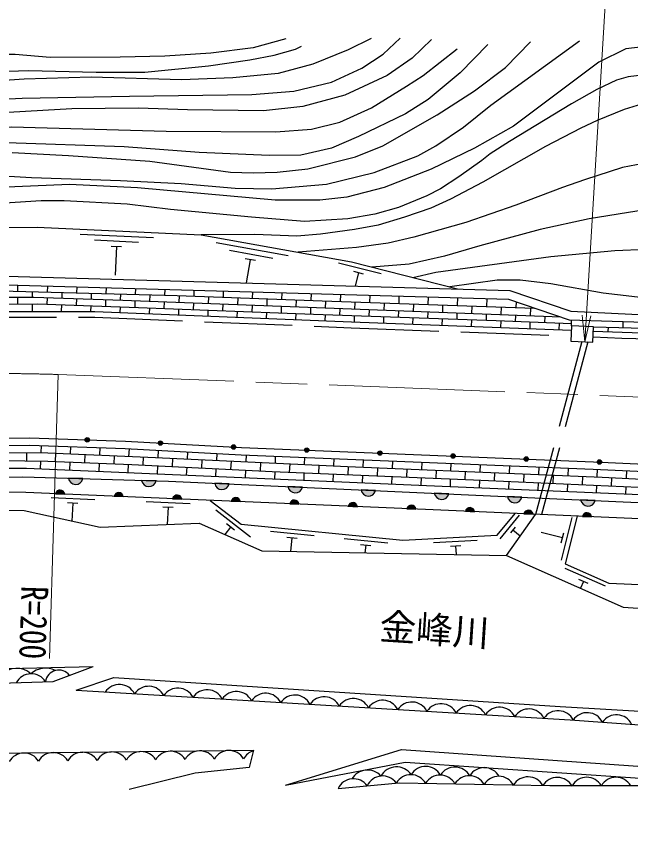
# Model space of a CAD drawing. Units: millimetres at full size, sheet at 1:1000; details may follow other scales. Extents: x 40000 to 680000, y 20000 to 380000.
# Drawn here: x 206101 to 248040, y 259348 to 315024 of the extents above; entities that cross this region are included whole.
import ezdxf
from ezdxf.enums import TextEntityAlignment as Align

# ---------------------------------------------------------------- set-up
doc = ezdxf.new("R2010")
doc.units = ezdxf.units.MM
doc.header["$LTSCALE"] = 1000
doc.linetypes.add('CHAIN', pattern=[18.5, 12, -1.5, 3.5, -1.5])
doc.linetypes.add('DASHED', pattern=[7.5, 6, -1.5])
for name, color, linetype, lineweight in [('M-BGD', 7, 'Continuous', 25), ('M-BMK', 2, 'CHAIN', 13), ('M-STR-HTXT', 7, 'Continuous', 13)]:
    doc.layers.add(name, color=color, linetype=linetype, lineweight=lineweight)
doc.layers.add('M-BMK-HTXT', color=7, linetype='Continuous')
doc.styles.add('ＭＳ ゴシック', font='')
doc.styles.get('ＭＳ ゴシック').set_extended_font_data('MS Gothic')

# ---------------------------------------------------------------- blocks, each defined once
blk = doc.blocks.new('open_arrow')
at = {"color": 0, "linetype": 'Continuous', "lineweight": -2}
blk.add_lwpolyline([(7.5, 1.25), (0, 0), (7.5, -1.25)], dxfattribs=at)

msp = doc.modelspace()

# ---------------------------------------------------------------- hatches: boundary and pattern name
at = {"layer": 'M-BGD'}
for points in [[(210792, 286111, -0.41421), (210948, 286255, -0.41421), (211092, 286100, -1)], [(215787, 285891, -0.41421), (215945, 286032, -0.41421), (216087, 285875, -1)], [(220780, 285625, -0.41421), (220938, 285766, -0.41421), (221080, 285609, -1)], [(225776, 285413, -0.41421), (225932, 285557, -0.41421), (226075, 285401, -1)], [(230772, 285210, -0.41421), (230928, 285354, -0.41421), (231071, 285198, -1)], [(235767, 285007, -0.41421), (235923, 285150, -0.41421), (236067, 284994, -1)], [(240763, 284804, -0.41421), (240919, 284947, -0.41421), (241063, 284791, -1)], [(245759, 284599, -0.41421), (245916, 284742, -0.41421), (246059, 284585, -1)], [(210646, 283454, -0.82183), (209656, 283484)], [(215644, 283305, -0.82183), (214654, 283334)], [(220640, 283093, -0.82183), (219650, 283137)], [(225635, 282867, -0.82183), (224645, 282912)], [(209406, 282402), (208781, 282429, -0.84072)], [(213402, 282230), (212777, 282257, -0.84072)], [(217399, 282058), (216773, 282085, -0.84072)], [(230629, 282642, -0.82183), (229640, 282687)], [(235624, 282416, -0.82183), (234635, 282461)], [(221395, 281885), (220770, 281912, -0.84072)], [(225391, 281713), (224766, 281740, -0.84072)], [(229387, 281541), (228762, 281568, -0.84072)], [(240619, 282188, -0.82183), (239629, 282233)], [(245614, 281959, -0.82183), (244624, 282005)], [(233384, 281369), (232759, 281396, -0.84072)], [(237380, 281197), (236755, 281224, -0.84072)], [(241376, 281025), (240751, 281052, -0.84072)], [(245373, 280853), (244747, 280880, -0.84072)]]:
    msp.add_hatch(color=256, dxfattribs=at).paths.add_polyline_path(points)

# ---------------------------------------------------------------- linework, layer by layer
for p, q in [((215461, 299902), (210466, 300135)), ((214445, 299589), (211448, 299728)), ((224663, 298672), (219742, 299560)), ((213280, 299283), (212580, 299315)), ((212930, 299299), (212846, 297340)), ((223615, 298495), (220662, 299028)), ((222419, 298345), (221730, 298469)), ((222075, 298407), (221788, 296821)), ((230997, 297434), (228090, 298175)), ((229809, 297427), (229130, 297600)), ((229469, 297514), (229239, 296610)), ((206183, 296662), (206184, 296253)), ((207185, 296226), (207186, 295823)), ((208233, 296604), (208218, 296198)), ((210232, 296547), (210217, 296144)), ((212231, 296491), (212216, 296090)), ((214230, 296434), (214216, 296036)), ((216230, 296378), (216215, 295982)), ((218229, 296321), (218214, 295916)), ((220229, 296265), (220213, 295842)), ((222228, 296208), (222211, 295767)), ((206186, 295823), (206187, 295395)), ((208202, 295794), (208187, 295375)), ((209217, 296171), (209202, 295762)), ((210201, 295731), (210185, 295301)), ((211217, 296117), (211201, 295699)), ((212200, 295667), (212184, 295226)), ((213216, 296063), (213200, 295635)), ((215216, 296009), (215199, 295558)), ((217215, 295954), (217197, 295479)), ((219214, 295879), (219196, 295401)), ((221212, 295804), (221194, 295322)), ((223211, 295730), (223192, 295243)), ((224227, 296152), (224210, 295692)), ((225209, 295655), (225191, 295165)), ((226227, 296095), (226209, 295618)), ((228223, 296039), (228206, 295548)), ((230223, 295982), (230205, 295480)), ((232222, 295926), (232204, 295413)), ((234221, 295869), (234202, 295345)), ((236220, 295813), (236201, 295278)), ((238220, 295756), (238200, 295210)), ((207187, 295398), (207189, 294878)), ((209186, 295338), (209169, 294877)), ((211185, 295263), (211170, 294877)), ((213183, 295189), (213169, 294807)), ((214199, 295597), (214183, 295151)), ((215182, 295114), (215167, 294726)), ((216198, 295518), (216181, 295076)), ((218196, 295440), (218180, 295001)), ((220195, 295361), (220178, 294926)), ((222193, 295283), (222177, 294851)), ((224192, 295204), (224176, 294776)), ((226190, 295126), (226174, 294701)), ((227206, 295581), (227189, 295088)), ((229205, 295514), (229187, 295013)), ((231204, 295446), (231186, 294937)), ((233203, 295379), (233184, 294862)), ((235202, 295312), (235183, 294787)), ((237201, 295244), (237182, 294711)), ((239204, 295177), (239182, 294636)), ((240219, 295533), (240203, 295143)), ((241203, 295109), (241181, 294560)), ((217181, 295039), (217166, 294644)), ((219179, 294964), (219164, 294563)), ((221178, 294889), (221162, 294482)), ((223176, 294813), (223161, 294400)), ((225175, 294738), (225159, 294319)), ((227174, 294665), (227158, 294238)), ((228188, 295051), (228173, 294629)), ((229172, 294593), (229157, 294157)), ((230187, 294975), (230172, 294557)), ((232185, 294900), (232170, 294486)), ((234184, 294824), (234169, 294414)), ((236182, 294749), (236168, 294342)), ((238181, 294673), (238166, 294271)), ((240181, 294598), (240165, 294193)), ((231171, 294521), (231155, 294080)), ((233170, 294450), (233154, 294004)), ((235168, 294378), (235152, 293928)), ((237167, 294307), (237151, 293851)), ((239166, 294233), (239147, 293775)), ((241164, 294153), (241146, 293698)), ((242180, 294523), (242163, 294112)), ((243163, 294072), (243144, 293622)), ((243180, 294514), (243179, 294485)), ((243998, 293889), (244010, 294284)), ((247507, 294182), (247496, 293778)), ((246497, 293805), (246488, 293494)), ((207799, 285721), (207780, 285224)), ((209797, 285647), (209779, 285154)), ((206801, 285227), (206803, 284665)), ((208780, 285199), (208759, 284626)), ((210778, 285108), (210758, 284550)), ((211796, 285574), (211777, 285063)), ((213794, 285496), (213767, 284973)), ((215792, 285390), (215765, 284882)), ((217789, 285283), (217763, 284789)), ((219786, 285177), (219760, 284697)), ((221783, 285075), (221764, 284603)), ((207759, 284652), (207740, 284125)), ((209758, 284588), (209738, 284039)), ((211757, 284512), (211736, 283953)), ((212776, 285018), (212756, 284474)), ((214766, 284928), (214737, 284389)), ((216764, 284836), (216734, 284286)), ((218761, 284743), (218732, 284182)), ((220759, 284650), (220729, 284079)), ((222763, 284557), (222739, 283975)), ((223782, 284994), (223762, 284510)), ((225780, 284912), (225760, 284417)), ((227778, 284831), (227758, 284325)), ((229777, 284750), (229756, 284237)), ((231775, 284669), (231754, 284155)), ((233773, 284587), (233753, 284072)), ((213738, 284437), (213708, 283868)), ((215736, 284337), (215706, 283782)), ((217733, 284234), (217704, 283696)), ((219730, 284130), (219703, 283610)), ((221741, 284026), (221720, 283523)), ((224761, 284464), (224737, 283885)), ((226759, 284371), (226736, 283804)), ((228757, 284278), (228734, 283723)), ((230755, 284196), (230733, 283643)), ((232753, 284114), (232731, 283562)), ((234752, 284031), (234729, 283481)), ((235772, 284506), (235751, 283990)), ((237770, 284425), (237749, 283908)), ((239768, 284344), (239747, 283825)), ((241767, 284262), (241746, 283743)), ((243765, 284181), (243744, 283661)), ((245763, 284098), (245739, 283578)), ((247761, 284006), (247737, 283481)), ((210646, 283454), (209656, 283484)), ((223738, 283925), (223718, 283437)), ((225737, 283844), (225717, 283351)), ((227735, 283764), (227715, 283265)), ((229733, 283683), (229713, 283179)), ((231732, 283602), (231711, 283092)), ((233730, 283522), (233709, 283006)), ((235728, 283441), (235707, 282920)), ((236750, 283949), (236728, 283401)), ((238748, 283867), (238726, 283313)), ((240747, 283784), (240724, 283222)), ((242745, 283702), (242722, 283131)), ((244743, 283619), (244720, 283040)), ((246738, 283531), (246711, 282950)), ((215644, 283305), (214654, 283334)), ((220640, 283093), (219650, 283137)), ((225635, 282867), (224645, 282912)), ((237727, 283358), (237705, 282834)), ((239725, 283267), (239704, 282748)), ((241723, 283177), (241702, 282663)), ((243721, 283086), (243700, 282577)), ((245712, 282995), (245689, 282491)), ((247710, 282904), (247687, 282405)), ((208781, 282429), (209406, 282402)), ((230629, 282642), (229640, 282687)), ((235624, 282416), (234635, 282461)), ((211466, 282013), (208469, 282142)), ((210304, 281763), (209605, 281793)), ((209955, 281778), (209902, 280557)), ((212777, 282257), (213402, 282230)), ((217969, 281733), (214972, 281862)), ((216773, 282085), (217399, 282058)), ((220770, 281912), (221395, 281885)), ((224766, 281740), (225391, 281713)), ((240619, 282188), (239629, 282233)), ((245614, 281959), (244624, 282005)), ((216808, 281483), (216108, 281513)), ((216458, 281498), (216407, 280320)), ((222098, 279468), (219722, 281300)), ((228762, 281568), (229387, 281541)), ((232759, 281396), (233384, 281369)), ((236755, 281224), (237380, 281197)), ((240438, 280954), (239100, 279336)), ((240751, 281052), (241376, 281025)), ((243319, 277888), (244043, 280799)), ((244747, 280880), (245373, 280853)), ((220727, 280146), (220331, 279633)), ((221004, 279933), (220449, 280360)), ((240156, 280143), (239844, 279765)), ((226439, 279555), (223454, 279851)), ((240000, 279954), (240500, 279541)), ((243390, 279416), (241934, 279778)), ((243305, 279076), (243474, 279756)), ((225265, 279370), (224568, 279439)), ((224917, 279405), (224825, 278484)), ((231473, 279055), (228488, 279352)), ((237571, 279224), (234575, 279065)), ((230299, 278870), (229603, 278939)), ((229951, 278905), (229900, 278389)), ((236438, 278863), (235739, 278826)), ((236089, 278845), (236119, 278273)), ((246311, 276105), (243568, 277319)), ((245138, 276296), (244498, 276579)), ((244818, 276437), (244610, 275966)), ((189612, 264513), (222288, 264914))]:
    msp.add_line(p, q, dxfattribs=at)
at = {"layer": 'M-BGD', "linetype": 'DASHED'}
for p, q in [((244707, 292811), (241549, 281018)), ((245117, 292796), (241959, 281000))]:
    msp.add_line(p, q, dxfattribs=at)
at = {"layer": 'M-BGD'}
for points in [[(146866, 309313), (154524, 308688), (161041, 308223), (174239, 306693), (175922, 306614), (179268, 306830), (182799, 307313), (186597, 307971), (190616, 308445), (194665, 308852), (206491, 309431), (213833, 309577), (222185, 309677), (225046, 309918), (227618, 310524), (229688, 311475), (231151, 312436), (232310, 313526)], [(230321, 313500), (228764, 312727), (226331, 311760), (223979, 311119), (220889, 310823), (217388, 310681), (211203, 310875), (206640, 310725), (195205, 309953), (187377, 309196), (180007, 308268), (174221, 307669), (172737, 307669), (170960, 307697), (167288, 308072), (160836, 308919), (154137, 309867), (150890, 310494)], [(224497, 313492), (222262, 312879), (219386, 312517), (216229, 312313), (213201, 312233), (208423, 312223), (206026, 312415), (201943, 312415), (198458, 312282), (188144, 311439), (178803, 310549), (176297, 310290), (167872, 310304), (163482, 310631), (159417, 311080)], [(238291, 313095), (236400, 311154), (234219, 309341), (232673, 308358), (229462, 306817), (227612, 306030), (225528, 305553), (223365, 305528), (218580, 305723), (213465, 306110), (205436, 306382), (200959, 306216), (197633, 306059), (195652, 305941), (192970, 305435), (188207, 304360), (183493, 303561), (178985, 302917), (172632, 302923), (168829, 303174), (164525, 303517), (158275, 304069), (150372, 304930)], [(250078, 313075), (247711, 312814), (245856, 311888), (240047, 307533), (237384, 306019), (234418, 304585), (231206, 303337), (228655, 302668), (226818, 302466), (223777, 302466), (214381, 303311), (209740, 303535), (206009, 303387), (201611, 303171), (195869, 302357), (190775, 301502), (188305, 300998), (182790, 300370), (177996, 300178), (171941, 300178), (165187, 300373), (158938, 300373), (150464, 300435)], [(154151, 311124), (156200, 310509), (159526, 310112), (163120, 309790), (167909, 309371), (173936, 309136), (175256, 309123), (180043, 309356), (190648, 310552), (194432, 310868), (200186, 311097), (206936, 311316), (211563, 311203), (214883, 311203), (219221, 311636), (222039, 312045), (223695, 312376), (225163, 312780), (225562, 312987)], [(234449, 313443), (233114, 312165), (231416, 310983), (228535, 309629), (225654, 308867), (222967, 308572), (217797, 308639), (214438, 308748), (209900, 308710), (204724, 308414), (200243, 308414), (195190, 307741), (191109, 306962), (186798, 306058), (177167, 304817), (174510, 304654), (171727, 304922), (165358, 306097), (160726, 306665), (155069, 307047)], [(157352, 301485), (163364, 301227), (171374, 300801), (175810, 300985), (180160, 301392), (184830, 302177), (189700, 302829), (194221, 303676), (197684, 304188), (200068, 304340), (202837, 304266), (207127, 304026), (213211, 303820), (217365, 303616), (221043, 303293), (223553, 303244), (227268, 303566), (230526, 304366), (233511, 305502), (234734, 306180), (236624, 307447), (238496, 308963), (244543, 313346)], [(205809, 305732), (209665, 305517), (215220, 305143), (220727, 304381), (222262, 304339), (223916, 304393), (226004, 304616), (229261, 305429), (231113, 306179), (234821, 308288), (237387, 309942), (239499, 311539), (241205, 313271)], [(151364, 305796), (171793, 303780), (177160, 303780), (179478, 303901), (182904, 304468), (186685, 305260), (189911, 305835), (194170, 306762), (198815, 307378), (205773, 307469), (216339, 307186), (223810, 307141), (226249, 307321), (228190, 307794), (230340, 308768), (232729, 310264), (233873, 310982), (236192, 312800)], [(250347, 311191), (247870, 310892), (247073, 310654), (245727, 310016), (244008, 309059), (239761, 306467), (238450, 305634), (237872, 305186), (236315, 304064), (235053, 303241), (234130, 302766), (232181, 301974), (230582, 301511), (228731, 301196), (225779, 301013), (222159, 301319), (216634, 301843), (213676, 302208), (209360, 302414), (207791, 302414), (200345, 301945)], [(266564, 297477), (265370, 298851), (261777, 303431), (258955, 306089), (255959, 308114), (254322, 308723), (252026, 309202), (251088, 309280), (248485, 308931), (247596, 308651), (245749, 307916), (244632, 307391), (242224, 306145), (237958, 303706), (235738, 302528), (234403, 301926), (232589, 301306), (230803, 300772), (229184, 300456), (226858, 300153), (225240, 300022), (222380, 300125), (218716, 300111)], [(266386, 296686), (264807, 298057), (262175, 300647), (259500, 302759), (256881, 304021), (254304, 304778), (252447, 305083), (249860, 305145), (247486, 304699), (244892, 303860), (243374, 303325), (240198, 302126), (236790, 300943), (233232, 299952), (231486, 299531), (229328, 299236), (225344, 298915)], [(266112, 295471), (263938, 297176), (260930, 299561), (259327, 300514), (257568, 301267), (255667, 301846), (253887, 302097), (252290, 302167), (248470, 301713), (245206, 301186), (241871, 300478), (237733, 299351), (235335, 298635), (232914, 298093), (230371, 297903)], [(179023, 296211), (188930, 299182), (200996, 300575), (207528, 300632), (218716, 300111), (228977, 298259), (236207, 296414)], [(233162, 297191), (234729, 297549), (242595, 298626), (246957, 299028), (249128, 299120), (253437, 298852), (257019, 298267), (260328, 297262), (263545, 295764), (265069, 294846)], [(147332, 290890), (167953, 295184), (179275, 296235), (197414, 297510), (239800, 296312), (243948, 294885), (254132, 294389), (259277, 295073), (282276, 294171), (315447, 292962), (355496, 291412), (363889, 291203), (367724, 290541)], [(147454, 290303), (168042, 294590), (179324, 295637), (197427, 296909), (239691, 295715), (243834, 294289), (254149, 293988), (259295, 294672), (282261, 293771), (315432, 292562), (355483, 291012), (363850, 290804), (367676, 290143)], [(257065, 294779), (256153, 295115), (254105, 295488), (249479, 295733), (246172, 296115), (242584, 296752), (240503, 297003), (238929, 297003), (235686, 296547)], [(158985, 292704), (169590, 293850), (177093, 294679), (182705, 295392), (187204, 295808), (191687, 296089), (196184, 296317), (200140, 296326), (205879, 296261), (217086, 295958), (226977, 295589), (241479, 295100)], [(243276, 294481), (226000, 295133), (213362, 295630), (207290, 295823), (199236, 295823), (193353, 295619), (185942, 295152), (178247, 294316), (167607, 293090), (151921, 291233)], [(147454, 290303), (159377, 291601), (168961, 292701), (174994, 293341), (180964, 294139), (186605, 294660), (194527, 295220), (199285, 295372), (207537, 295399), (214441, 295142), (226382, 294693), (238851, 294246), (244002, 294038)], [(69716, 288009), (75184, 286454), (83006, 285004), (90397, 284193), (101632, 284378), (114235, 285149), (134290, 287769), (147519, 289894), (160852, 291382), (174925, 292934), (183801, 293820), (191130, 294375), (196325, 294636), (202836, 294879), (211458, 294876), (228971, 294164), (243987, 293590)], [(245486, 293532), (247456, 293457), (262982, 292925), (281627, 292267), (312458, 291139), (351676, 289612), (359928, 289219), (367455, 288311)], [(245497, 293832), (260134, 293433), (269524, 293080), (280269, 292698), (295351, 292168), (310632, 291606), (327310, 290955), (345426, 290304), (355222, 289946), (360201, 289645), (363176, 289386), (367509, 288760)], [(66912, 278644), (74455, 276997), (84517, 275445), (90726, 275070), (99133, 275130), (109296, 275791), (119216, 276887), (141134, 279960), (172373, 283858), (178765, 284729), (187189, 285574), (194606, 286081), (200988, 286228), (207007, 286250), (213547, 286010), (221468, 285588), (245491, 284611), (267984, 283569), (293065, 282471), (311835, 281666), (332908, 280708), (358320, 279658), (364355, 279460), (366375, 279360)], [(66768, 278163), (74364, 276505), (84464, 274947), (90713, 274570), (99151, 274630), (109340, 275293), (119278, 276391), (141200, 279465), (172438, 283363), (178824, 284232), (187231, 285076), (194628, 285581), (200995, 285728), (206999, 285750), (213525, 285510), (221444, 285089), (245469, 284112), (267961, 283069), (293043, 281972), (311813, 281166), (332887, 280209), (358301, 279158), (364335, 278960), (366315, 278863)], [(67483, 277435), (75691, 275733), (83439, 274582), (88078, 274141), (92792, 273883), (99198, 274087), (106726, 274554), (112984, 275141), (121059, 276172), (132189, 277644), (144048, 279277), (157039, 280983), (165906, 282026), (174685, 283116), (182538, 284073), (188493, 284624), (194693, 284990), (200570, 285244), (208254, 285223), (215609, 284890), (228701, 284281), (246087, 283564), (261155, 282802)], [(70158, 276428), (80803, 274384), (86773, 273697), (92894, 273394), (102570, 273649), (108345, 274115), (116618, 275122), (128433, 276683), (140700, 278311), (154006, 279953), (168673, 281973), (177890, 283048), (185080, 283923), (189722, 284270), (194569, 284564), (199433, 284658), (203538, 284711), (208264, 284645), (213996, 284427), (223558, 283932), (237318, 283377), (248575, 282865)], [(66644, 277751), (74556, 274771), (81723, 273393), (86981, 272846), (95706, 272846), (108151, 273333), (118632, 274454), (131693, 276166), (143398, 277894), (162806, 280568), (171056, 281769), (179038, 282794), (184068, 283345), (189613, 283731), (193586, 283981), (199692, 284176), (206793, 284166), (234109, 282989), (249753, 282316)], [(85858, 272259), (86945, 272146), (95719, 272146), (108202, 272634), (118714, 273759), (131790, 275473), (143497, 277201), (162904, 279875), (171151, 281075), (179121, 282099), (184130, 282647), (189659, 283033), (193619, 283282), (199703, 283476), (206550, 283576), (216488, 283280), (233943, 282493), (249557, 281779), (272332, 280864), (298156, 279803), (321142, 278809), (347413, 277818), (361877, 276866), (366018, 276400)], [(362552, 275709), (347308, 276586), (320994, 277623), (298106, 278620), (272227, 279695), (249682, 280668), (234038, 281341), (206756, 282516), (199717, 282526), (193664, 282333), (189722, 282085), (184215, 281701), (179233, 281156), (171280, 280134), (163038, 278934), (143920, 276545), (132125, 274940), (118908, 273106), (108290, 271885), (96401, 271222), (88498, 271636), (85858, 272259)], [(188595, 282006), (190344, 281226), (197345, 281452), (206629, 281274), (211823, 280137), (218573, 280406), (222863, 278521), (239554, 278209), (241549, 281018)], [(219338, 281974), (221442, 280352), (232494, 279255), (238925, 279596), (240151, 281078)], [(244376, 280896), (243568, 277646), (246554, 276325), (259513, 275753), (265555, 274688), (268991, 275526)], [(239554, 278209), (247522, 274674), (262934, 273663), (272043, 273504), (272580, 273845)], [(162401, 268180), (183371, 269979), (211347, 270623)], [(162460, 267392), (163405, 266693), (181711, 268758), (208619, 269603), (211347, 270623)], [(210178, 269002), (212766, 269875), (243223, 267898), (278260, 265854), (289968, 264515)], [(210178, 269002), (243905, 266989), (268850, 265196), (279995, 264367), (289841, 263200)], [(222288, 264914), (222004, 263733), (218310, 263349), (213810, 262233)], [(224468, 262524), (232403, 264961), (264029, 262728), (289095, 260467)], [(224468, 262524), (232650, 264098), (248697, 263011)], [(228061, 262291), (232231, 262695), (242518, 262491), (261933, 262491), (276365, 259971), (285779, 259348), (289095, 260467)]]:
    msp.add_lwpolyline(points, dxfattribs=at)
at = {"layer": 'M-BGD', "linetype": 'DASHED'}
for points in [[(69602, 287626), (75093, 286064), (82948, 284608), (90378, 283792), (101648, 283978), (114273, 284750), (134348, 287373), (147573, 289498), (160896, 290984), (174967, 292536), (183836, 293422), (191155, 293975), (196342, 294237), (202844, 294479), (211450, 294476), (228955, 293764), (243971, 293190)], [(245470, 293133), (247441, 293057), (262968, 292526), (281613, 291867), (312442, 290739), (351659, 289212), (359894, 288820), (367407, 287914)]]:
    msp.add_lwpolyline(points, dxfattribs=at)
at = {"layer": 'M-BGD'}
msp.add_lwpolyline([(243958, 292840), (245457, 292783), (245497, 293832), (243998, 293889)], close=True, dxfattribs=at)
for centre in [(210942, 286106), (215937, 285883), (220930, 285617), (225926, 285407), (230921, 285204), (235917, 285001), (240913, 284797), (245909, 284592)]:
    msp.add_circle(centre, 150, dxfattribs=at)
for centre, radius, start, end in [((210154, 283567), 505, 189.4623, 347.1205), ((215152, 283417), 505, 189.4623, 347.1205), ((220149, 283213), 505, 188.5894, 346.2476), ((225144, 282987), 505, 188.5894, 346.2476), ((209091, 282361), 318, 7.4238, 167.6415), ((213087, 282189), 318, 7.4238, 167.6415), ((217084, 282017), 318, 7.4238, 167.6415), ((230139, 282762), 505, 188.5894, 346.2476), ((235134, 282536), 505, 188.5542, 346.2124), ((221080, 281844), 318, 7.4238, 167.6415), ((225076, 281672), 318, 7.4238, 167.6415), ((229073, 281500), 318, 7.4238, 167.6415), ((240129, 282308), 505, 188.5542, 346.2124), ((245124, 282080), 505, 188.5542, 346.2124), ((233069, 281328), 318, 7.4238, 167.6415), ((237065, 281156), 318, 7.4287, 167.6464), ((241061, 280984), 318, 7.4287, 167.6464), ((245058, 280812), 318, 7.4287, 167.6464), ((206115, 269069), 1434, 47.5716, 136.0278), ((207119, 268967), 1160, 32.2849, 151.3145), ((208094, 268993), 1519, 63.6813, 131.732), ((208999, 269480), 905, 36.4459, 173.2031), ((213137, 268235), 1160, 27.0705, 146.1001), ((215134, 268116), 1160, 27.0705, 146.1001), ((217130, 267997), 1160, 27.0705, 146.1001), ((219127, 267878), 1160, 27.0705, 146.1001), ((221123, 267759), 1160, 27.0705, 146.1001), ((223119, 267640), 1160, 27.0705, 146.1001), ((225116, 267521), 1160, 27.0705, 146.1001), ((227112, 267401), 1160, 27.0705, 146.1001), ((229109, 267282), 1160, 27.0705, 146.1001), ((231105, 267163), 1160, 27.0705, 146.1001), ((233102, 267044), 1160, 27.0705, 146.1001), ((235098, 266925), 1160, 27.0705, 146.1001), ((237095, 266806), 1160, 27.0705, 146.1001), ((239091, 266687), 1160, 27.0705, 146.1001), ((241088, 266568), 1160, 27.0705, 146.1001), ((243084, 266448), 1160, 27.0705, 146.1001), ((245072, 266315), 1160, 26.3734, 145.4031), ((247067, 266172), 1160, 26.3734, 145.4031), ((206625, 263561), 1160, 31.188, 150.2176), ((208624, 263586), 1160, 31.188, 150.2176), ((210624, 263610), 1160, 31.188, 150.2176), ((212624, 263635), 1160, 31.188, 150.2176), ((214624, 263659), 1160, 31.188, 150.2176), ((216624, 263684), 1160, 31.188, 150.2176), ((218624, 263708), 1160, 31.188, 150.2176), ((220624, 263733), 1160, 31.188, 150.2176), ((222623, 263757), 1160, 107.4136, 150.2176), ((230069, 262309), 1248, 42.3235, 148.7614), ((232054, 262556), 1217, 34.8285, 150.8038), ((234041, 262642), 1160, 29.3475, 148.3771), ((236041, 262603), 1160, 29.3475, 148.3771), ((238040, 262563), 1160, 29.3475, 148.3771), ((229113, 261801), 1160, 36.0277, 155.0573), ((231104, 261994), 1160, 36.0277, 155.0573), ((233037, 262080), 1159, 29.9512, 149.0384), ((235029, 262051), 1160, 29.3475, 148.3771), ((237029, 262011), 1160, 29.3475, 148.3771), ((239029, 261971), 1160, 29.3475, 148.3771), ((241028, 261932), 1160, 29.3475, 148.3771), ((243028, 261892), 1160, 29.3475, 148.3771), ((245040, 261902), 1160, 30.4852, 149.5148), ((247040, 261902), 1160, 30.4852, 149.5148)]:
    msp.add_arc(centre, radius, start, end, dxfattribs=at)
at = {"layer": 'M-BMK'}
msp.add_line((208967, 290567), (359105, 284746), dxfattribs=at)
msp.add_arc((203340, 90647), 200000, 88.38771, 98.05265, dxfattribs=at)
at = {"layer": 'M-STR-HTXT'}
msp.add_line((208967, 290567), (208367, 271167), dxfattribs=at)
msp.add_lwpolyline([(244912, 292804), (246997, 327507), (275024, 327507)], dxfattribs=at)

# ---------------------------------------------------------------- block references
at = {"layer": 'M-STR-HTXT', "xscale": 240, "yscale": 240, "rotation": 86.6}
msp.add_blockref('open_arrow', (244912, 292804), dxfattribs=at)

# ---------------------------------------------------------------- texts
at = {"layer": 'M-BMK-HTXT', "style": 'ＭＳ ゴシック'}
msp.add_text('金峰川', height=1833, rotation=356.288, dxfattribs=at).set_placement((234645, 273144), align=Align.MIDDLE_CENTER)
at = {"layer": 'M-STR-HTXT', "style": 'ＭＳ ゴシック', "width": 0.8}
msp.add_text('R=200', height=1833, rotation=268.231, dxfattribs=at).set_placement((208137, 271105), align=Align.TOP_RIGHT)

doc.saveas('drawing.dxf')
